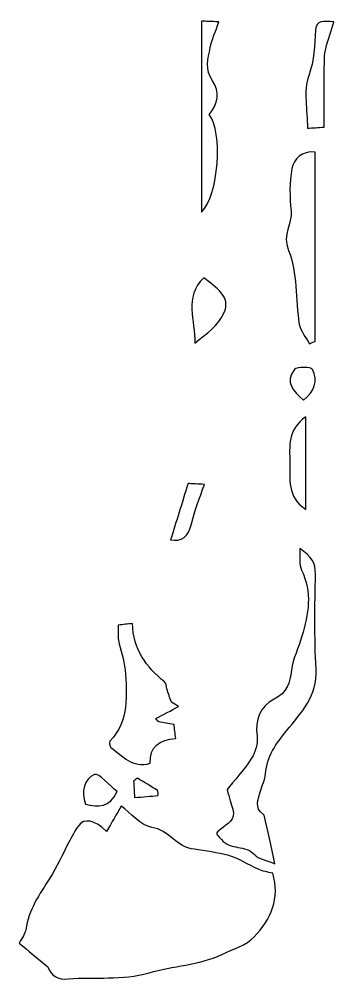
# Model space of a CAD drawing. Header units: centimetres. Extents: x -3.4 to 2.96, y -3.53 to 3.2.
# Drawn here: x 0.126 to 0.698, y -3.522 to -1.775 of the extents above; entities that cross this region are included whole.
import ezdxf

# ---------------------------------------------------------------- set-up
doc = ezdxf.new("R2010")
doc.units = ezdxf.units.CM
doc.header["$MEASUREMENT"] = 0
doc.layers.add('Layer 1', color=7, linetype='Continuous')

msp = doc.modelspace()

# ---------------------------------------------------------------- linework, layer by layer
at = {"layer": 'Layer 1'}
for points, knots in [([(0.45725, -1.77879), (0.46648, -1.77921), (0.47379, -1.77953), (0.48903, -1.78022), (0.48903, -1.78022), (0.48302, -1.79776), (0.4762, -1.81213), (0.47334, -1.82726), (0.47334, -1.82726), (0.46964, -1.84718), (0.46268, -1.86621), (0.47763, -1.88751), (0.47763, -1.88751), (0.49057, -1.90593), (0.48816, -1.93), (0.47139, -1.94876), (0.47139, -1.94876), (0.49679, -1.97855), (0.48888, -2.09711), (0.45726, -2.12582), (0.45726, -2.12582), (0.45725, -2.00935), (0.45725, -1.89555), (0.45725, -1.77879)], [0, 0, 0, 0, 0.1428571, 0.1428571, 0.1428571, 0.1428571, 0.2857143, 0.2857143, 0.2857143, 0.2857143, 0.4285714, 0.4285714, 0.4285714, 0.4285714, 0.5714286, 0.5714286, 0.5714286, 0.5714286, 0.7142857, 0.7142857, 0.7142857, 0.7142857, 1, 1, 1, 1]), ([(0.68075, -1.97154), (0.66845, -1.97228), (0.66062, -1.97278), (0.65019, -1.97337), (0.65019, -1.97337), (0.65019, -1.94003), (0.64223, -1.90572), (0.65241, -1.87809), (0.65241, -1.87809), (0.66289, -1.84973), (0.66283, -1.82279), (0.665, -1.79483), (0.665, -1.79483), (0.66651, -1.77541), (0.67945, -1.77914), (0.69802, -1.78022), (0.69802, -1.78022), (0.69286, -1.79694), (0.68799, -1.81149), (0.684, -1.82623), (0.684, -1.82623), (0.68209, -1.83332), (0.68096, -1.84084), (0.6809, -1.84819), (0.6809, -1.84819), (0.68061, -1.88881), (0.68075, -1.92939), (0.68075, -1.97154)], [0, 0, 0, 0, 0.125, 0.125, 0.125, 0.125, 0.25, 0.25, 0.25, 0.25, 0.375, 0.375, 0.375, 0.375, 0.5, 0.5, 0.5, 0.5, 0.625, 0.625, 0.625, 0.625, 0.75, 0.75, 0.75, 0.75, 1, 1, 1, 1]), ([(0.65371, -2.36506), (0.64731, -2.35315), (0.63717, -2.3418), (0.63519, -2.32921), (0.63519, -2.32921), (0.62807, -2.28444), (0.63215, -2.23579), (0.61553, -2.1953), (0.61553, -2.1953), (0.60333, -2.16559), (0.62283, -2.1477), (0.62032, -2.12386), (0.62032, -2.12386), (0.61762, -2.09835), (0.61709, -2.07166), (0.62196, -2.04673), (0.62196, -2.04673), (0.62537, -2.02924), (0.63961, -2.01413), (0.66403, -2.01673), (0.66403, -2.01673), (0.66403, -2.13167), (0.66403, -2.24618), (0.66403, -2.36066), (0.66403, -2.36066), (0.66059, -2.36212), (0.65715, -2.36358), (0.65371, -2.36506)], [0, 0, 0, 0, 0.125, 0.125, 0.125, 0.125, 0.25, 0.25, 0.25, 0.25, 0.375, 0.375, 0.375, 0.375, 0.5, 0.5, 0.5, 0.5, 0.625, 0.625, 0.625, 0.625, 0.75, 0.75, 0.75, 0.75, 1, 1, 1, 1]), ([(0.46151, -2.2451), (0.48355, -2.26336), (0.51207, -2.27889), (0.49818, -2.30942), (0.49818, -2.30942), (0.48834, -2.33104), (0.46667, -2.34726), (0.4455, -2.36366), (0.4455, -2.36366), (0.4463, -2.32294), (0.42434, -2.28081), (0.46151, -2.2451)], [0, 0, 0, 0, 0.25, 0.25, 0.25, 0.25, 0.5, 0.5, 0.5, 0.5, 1, 1, 1, 1]), ([(0.64296, -2.46732), (0.62428, -2.4516), (0.60856, -2.43456), (0.6264, -2.41205), (0.6264, -2.41205), (0.63103, -2.40623), (0.65704, -2.40692), (0.65934, -2.41149), (0.65934, -2.41149), (0.66955, -2.43205), (0.66299, -2.4516), (0.64296, -2.46732)], [0, 0, 0, 0, 0.25, 0.25, 0.25, 0.25, 0.5, 0.5, 0.5, 0.5, 1, 1, 1, 1]), ([(0.64712, -2.6661), (0.61204, -2.64255), (0.61878, -2.60998), (0.61815, -2.58101), (0.61815, -2.58101), (0.61754, -2.55212), (0.61373, -2.52071), (0.64712, -2.49777), (0.64712, -2.49777), (0.64712, -2.55416), (0.64712, -2.60787), (0.64712, -2.6661)], [0, 0, 0, 0, 0.25, 0.25, 0.25, 0.25, 0.5, 0.5, 0.5, 0.5, 1, 1, 1, 1]), ([(0.40119, -2.72097), (0.41169, -2.68734), (0.42162, -2.65562), (0.43305, -2.619), (0.43305, -2.619), (0.43948, -2.61932), (0.45178, -2.61998), (0.46263, -2.62059), (0.46263, -2.62059), (0.45403, -2.64628), (0.44453, -2.66869), (0.43924, -2.69213), (0.43924, -2.69213), (0.43405, -2.71537), (0.42071, -2.72584), (0.40119, -2.72097)], [0, 0, 0, 0, 0.2, 0.2, 0.2, 0.2, 0.4, 0.4, 0.4, 0.4, 0.6, 0.6, 0.6, 0.6, 1, 1, 1, 1]), ([(0.59074, -3.30975), (0.57576, -3.30329), (0.56119, -3.30128), (0.55357, -3.29284), (0.55357, -3.29284), (0.53719, -3.27482), (0.5102, -3.28583), (0.49348, -3.26559), (0.49348, -3.26559), (0.48425, -3.25445), (0.48073, -3.25601), (0.49337, -3.24604), (0.49337, -3.24604), (0.50342, -3.23813), (0.52028, -3.22987), (0.51427, -3.21059), (0.51427, -3.21059), (0.51128, -3.20091), (0.50861, -3.19109), (0.50392, -3.17492), (0.50392, -3.17492), (0.51622, -3.15965), (0.53429, -3.1401), (0.54858, -3.11811), (0.54858, -3.11811), (0.55575, -3.10708), (0.55998, -3.09104), (0.5584, -3.07813), (0.5584, -3.07813), (0.55464, -3.04784), (0.56337, -3.02418), (0.58983, -3.01077), (0.58983, -3.01077), (0.61306, -2.999), (0.61814, -2.98116), (0.62121, -2.9578), (0.62121, -2.9578), (0.62391, -2.9369), (0.63391, -2.917), (0.63997, -2.8965), (0.63997, -2.8965), (0.6518, -2.85642), (0.6595, -2.81657), (0.63933, -2.77609), (0.63933, -2.77609), (0.63449, -2.76638), (0.63719, -2.75297), (0.63613, -2.73704), (0.63613, -2.73704), (0.65761, -2.75072), (0.66502, -2.76371), (0.66468, -2.78392), (0.66468, -2.78392), (0.66367, -2.84136), (0.66246, -2.89899), (0.6659, -2.95627), (0.6659, -2.95627), (0.66889, -3.00522), (0.63846, -3.03527), (0.61208, -3.06814), (0.61208, -3.06814), (0.59324, -3.09166), (0.57591, -3.11484), (0.57393, -3.14662), (0.57393, -3.14662), (0.57327, -3.15723), (0.56716, -3.16742), (0.56462, -3.17808), (0.56462, -3.17808), (0.56121, -3.19255), (0.55221, -3.20814), (0.56999, -3.22007), (0.56999, -3.22007), (0.57065, -3.22052), (0.57158, -3.22102), (0.57168, -3.22163), (0.57168, -3.22163), (0.57777, -3.24951), (0.58375, -3.27742), (0.59074, -3.30975)], [0, 0, 0, 0, 0.047619, 0.047619, 0.047619, 0.047619, 0.0952381, 0.0952381, 0.0952381, 0.0952381, 0.1428571, 0.1428571, 0.1428571, 0.1428571, 0.1904762, 0.1904762, 0.1904762, 0.1904762, 0.2380952, 0.2380952, 0.2380952, 0.2380952, 0.2857143, 0.2857143, 0.2857143, 0.2857143, 0.3333333, 0.3333333, 0.3333333, 0.3333333, 0.3809524, 0.3809524, 0.3809524, 0.3809524, 0.4285714, 0.4285714, 0.4285714, 0.4285714, 0.4761905, 0.4761905, 0.4761905, 0.4761905, 0.5238095, 0.5238095, 0.5238095, 0.5238095, 0.5714286, 0.5714286, 0.5714286, 0.5714286, 0.6190476, 0.6190476, 0.6190476, 0.6190476, 0.6666667, 0.6666667, 0.6666667, 0.6666667, 0.7142857, 0.7142857, 0.7142857, 0.7142857, 0.7619048, 0.7619048, 0.7619048, 0.7619048, 0.8095238, 0.8095238, 0.8095238, 0.8095238, 0.8571429, 0.8571429, 0.8571429, 0.8571429, 0.9047619, 0.9047619, 0.9047619, 0.9047619, 1, 1, 1, 1]), ([(0.33179, -2.8734), (0.33309, -2.92031), (0.35703, -2.95233), (0.39029, -2.97923), (0.39029, -2.97923), (0.3932, -2.98158), (0.39294, -2.98778), (0.39434, -2.99209), (0.39434, -2.99209), (0.39701, -3.00011), (0.39984, -3.00804), (0.40262, -3.01601), (0.40262, -3.01601), (0.40699, -3.01866), (0.41135, -3.0213), (0.41572, -3.024), (0.41572, -3.024), (0.40188, -3.03136), (0.38799, -3.03874), (0.37413, -3.04607), (0.37413, -3.04607), (0.37593, -3.04811), (0.37775, -3.0502), (0.37955, -3.05221), (0.37955, -3.05221), (0.38839, -3.05361), (0.39722, -3.05496), (0.40738, -3.05655), (0.40738, -3.05655), (0.40841, -3.06507), (0.40934, -3.07293), (0.41042, -3.08211), (0.41042, -3.08211), (0.38105, -3.08452), (0.36242, -3.09658), (0.3643, -3.12712), (0.3643, -3.12712), (0.33152, -3.13683), (0.31355, -3.1136), (0.29262, -3.09833), (0.29262, -3.09833), (0.29034, -3.09666), (0.28915, -3.08891), (0.29085, -3.08714), (0.29085, -3.08714), (0.32636, -3.04933), (0.32178, -3.00287), (0.31837, -2.95731), (0.31837, -2.95731), (0.31699, -2.93911), (0.30974, -2.92146), (0.30628, -2.90328), (0.30628, -2.90328), (0.30477, -2.89532), (0.30602, -2.88685), (0.30602, -2.87613), (0.30602, -2.87613), (0.31501, -2.87517), (0.32266, -2.87435), (0.33179, -2.8734)], [0, 0, 0, 0, 0.0625, 0.0625, 0.0625, 0.0625, 0.125, 0.125, 0.125, 0.125, 0.1875, 0.1875, 0.1875, 0.1875, 0.25, 0.25, 0.25, 0.25, 0.3125, 0.3125, 0.3125, 0.3125, 0.375, 0.375, 0.375, 0.375, 0.4375, 0.4375, 0.4375, 0.4375, 0.5, 0.5, 0.5, 0.5, 0.5625, 0.5625, 0.5625, 0.5625, 0.625, 0.625, 0.625, 0.625, 0.6875, 0.6875, 0.6875, 0.6875, 0.75, 0.75, 0.75, 0.75, 0.8125, 0.8125, 0.8125, 0.8125, 0.875, 0.875, 0.875, 0.875, 1, 1, 1, 1]), ([(0.2467, -3.20156), (0.23792, -3.17865), (0.24429, -3.15584), (0.26265, -3.14777), (0.26265, -3.14777), (0.27051, -3.14428), (0.2903, -3.1679), (0.30382, -3.17854), (0.30382, -3.17854), (0.2907, -3.20799), (0.26937, -3.20678), (0.2467, -3.20156)], [0, 0, 0, 0, 0.25, 0.25, 0.25, 0.25, 0.5, 0.5, 0.5, 0.5, 1, 1, 1, 1]), ([(0.34092, -3.15434), (0.35309, -3.16175), (0.3655, -3.16892), (0.37735, -3.17686), (0.37735, -3.17686), (0.37899, -3.178), (0.37836, -3.18564), (0.37825, -3.18564), (0.37825, -3.18564), (0.36491, -3.18715), (0.35153, -3.18823), (0.33547, -3.18956), (0.33547, -3.18956), (0.33489, -3.17728), (0.33444, -3.16839), (0.33396, -3.1595), (0.33396, -3.1595), (0.33626, -3.15778), (0.33859, -3.15606), (0.34092, -3.15434)], [0, 0, 0, 0, 0.1666667, 0.1666667, 0.1666667, 0.1666667, 0.3333333, 0.3333333, 0.3333333, 0.3333333, 0.5, 0.5, 0.5, 0.5, 0.6666667, 0.6666667, 0.6666667, 0.6666667, 1, 1, 1, 1]), ([(0.28477, -3.25104), (0.29435, -3.23445), (0.30268, -3.22008), (0.31147, -3.20487), (0.31147, -3.20487), (0.32938, -3.21813), (0.34671, -3.24067), (0.36701, -3.24368), (0.36701, -3.24368), (0.39842, -3.24847), (0.41127, -3.27988), (0.44437, -3.28353), (0.44437, -3.28353), (0.46411, -3.28573), (0.48647, -3.28983), (0.50702, -3.29507), (0.50702, -3.29507), (0.5257, -3.29981), (0.54245, -3.31182), (0.56044, -3.31973), (0.56044, -3.31973), (0.56843, -3.32325), (0.5774, -3.32455), (0.58711, -3.32711), (0.58711, -3.32711), (0.60042, -3.37217), (0.58378, -3.41096), (0.55335, -3.44249), (0.55335, -3.44249), (0.53856, -3.45786), (0.51485, -3.46495), (0.49456, -3.4745), (0.49456, -3.4745), (0.45249, -3.4944), (0.40526, -3.49516), (0.36206, -3.50781), (0.36206, -3.50781), (0.3124, -3.52236), (0.26416, -3.51469), (0.21556, -3.51905), (0.21556, -3.51905), (0.19574, -3.52082), (0.18312, -3.51326), (0.17765, -3.49698), (0.17765, -3.49698), (0.15995, -3.4823), (0.14228, -3.46764), (0.12582, -3.45396), (0.12582, -3.45396), (0.13127, -3.4433), (0.1368, -3.43676), (0.13783, -3.42959), (0.13783, -3.42959), (0.14294, -3.39377), (0.16257, -3.36532), (0.18159, -3.33603), (0.18159, -3.33603), (0.19477, -3.31576), (0.20419, -3.29311), (0.21562, -3.27163), (0.21562, -3.27163), (0.22131, -3.26094), (0.22697, -3.25009), (0.23401, -3.24025), (0.23401, -3.24025), (0.24376, -3.22662), (0.26331, -3.23009), (0.28477, -3.25104)], [0, 0, 0, 0, 0.0555556, 0.0555556, 0.0555556, 0.0555556, 0.1111111, 0.1111111, 0.1111111, 0.1111111, 0.1666667, 0.1666667, 0.1666667, 0.1666667, 0.2222222, 0.2222222, 0.2222222, 0.2222222, 0.2777778, 0.2777778, 0.2777778, 0.2777778, 0.3333333, 0.3333333, 0.3333333, 0.3333333, 0.3888889, 0.3888889, 0.3888889, 0.3888889, 0.4444444, 0.4444444, 0.4444444, 0.4444444, 0.5, 0.5, 0.5, 0.5, 0.5555556, 0.5555556, 0.5555556, 0.5555556, 0.6111111, 0.6111111, 0.6111111, 0.6111111, 0.6666667, 0.6666667, 0.6666667, 0.6666667, 0.7222222, 0.7222222, 0.7222222, 0.7222222, 0.7777778, 0.7777778, 0.7777778, 0.7777778, 0.8333333, 0.8333333, 0.8333333, 0.8333333, 0.8888889, 0.8888889, 0.8888889, 0.8888889, 1, 1, 1, 1])]:
    msp.add_open_spline(points, degree=3, knots=knots, dxfattribs=at)

doc.saveas('drawing.dxf')
